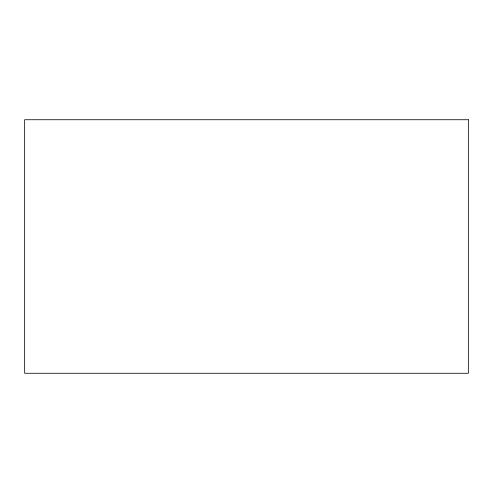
<?xml version="1.0" encoding="UTF-8"?>
<svg xmlns="http://www.w3.org/2000/svg" width="493" height="493" viewBox="0 0 493 493"><rect width="100%" height="100%" fill="white"/><g stroke="black" fill="none" stroke-linecap="round" stroke-linejoin="round"><path stroke-width="0.74" d="M468.35 119.731L24.65 119.731L24.65 373.269L468.35 373.269L468.35 119.731"/></g></svg>
